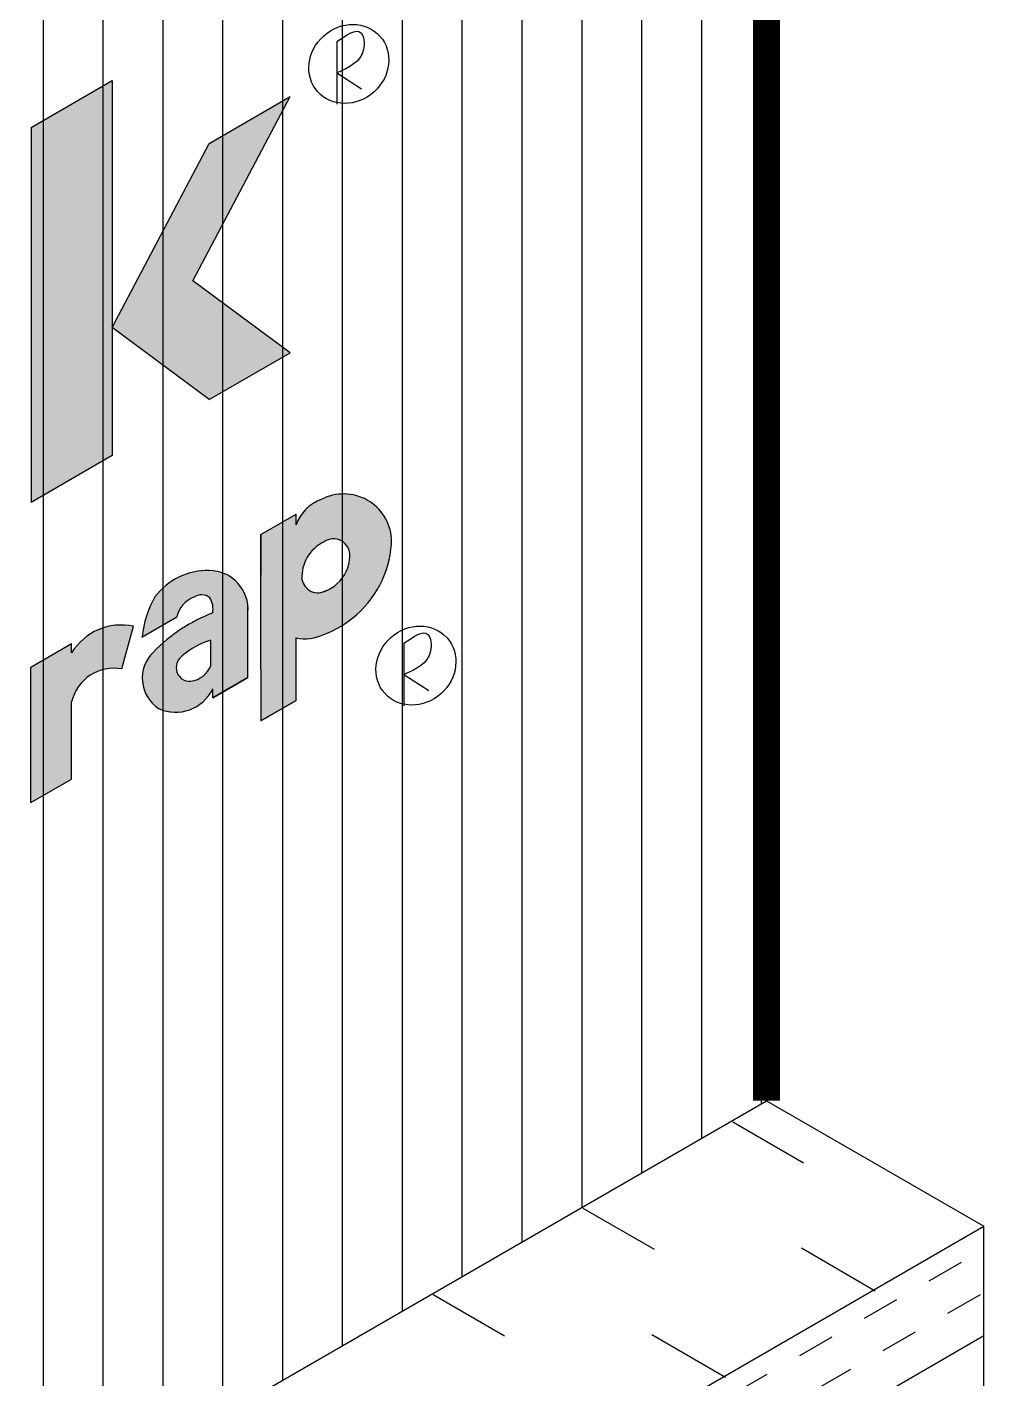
# Model space of a CAD drawing. Extents: x 0 to 51, y -0.2 to 65.8.
# Drawn here: x 23.745 to 26.943, y 52.468 to 56.985 of the extents above; entities that cross this region are included whole.
import ezdxf

# ---------------------------------------------------------------- set-up
doc = ezdxf.new("R2010")
doc.units = 0
doc.header["$LTSCALE"] = 1.5
doc.header["$MEASUREMENT"] = 0
doc.linetypes.add('DASHED', pattern=[0.75, 0.5, -0.25])
for name, color, linetype in [('DUPONTLOGO', 242, 'CONTINUOUS'), ('RIGID_INSULATION', 191, 'CONTINUOUS'), ('STRUCTURE', 252, 'CONTINUOUS'), ('TYVEK', 160, 'DASHED')]:
    doc.layers.add(name, color=color, linetype=linetype)

msp = doc.modelspace()

# ---------------------------------------------------------------- hatches: boundary and pattern name
at = {"layer": 'DUPONTLOGO'}
h = msp.add_hatch(color=182, dxfattribs=at)
h.paths.add_polyline_path([(24.62481903998253, 56.7530397664731), (24.35418610130012, 56.59678976647314), (24.02942657488087, 55.9814585501225), (24.35418610130012, 55.74112733377154), (24.6248190399827, 55.89737733377152), (24.30005951356365, 56.13770855012245)])
h.paths.add_polyline_path([(24.02942657488095, 56.40928976647348), (24.02942657488112, 56.80660459196545), (23.75879363619826, 56.65035459196543), (23.75879363619809, 55.39737733377144), (24.02942657488078, 55.55362733377158)])
h = msp.add_hatch(color=182, dxfattribs=at)
h.paths.add_polyline_path([(24.52661517684647, 54.83735224008662), (24.52661517684647, 54.66746824008667), (24.64431426460369, 54.73542184008668), (24.64431426460369, 54.94409925475468, 0.1510529132693857), (24.73735608672664, 54.9557152966971, 0.08923826883145888), (24.84624020474434, 55.0218878359832, 0.2127480191166086), (24.96393929250153, 55.27637648908294, 0.5384264693989396), (24.72892350642892, 55.40717900863013, 0.2200211352466317), (24.64431426460369, 55.32248780958262), (24.64431426460369, 55.35832984008656), (24.52661517684647, 55.29037624008655), (24.52661517684647, 55.15446904008656)])
h.paths.add_polyline_path([(24.6642958168844, 55.13996741968086, -0.3108884899091896), (24.73809789551611, 55.26524523826203, -0.6341536017397044), (24.82383165427536, 55.21752847913145, -0.2127480191125775), (24.7808950270632, 55.12469101848185, -0.1005835782634751), (24.73562041856344, 55.09855171107643, -0.466116901835484)], flags=16)
h = msp.add_hatch(color=182, dxfattribs=at)
h.paths.add_polyline_path([(24.17290552557416, 55.08173885997945, 0.1102468081658543), (24.13007709867171, 54.94780415746087), (24.24641054729404, 55.01496930533873, -0.269000115708438), (24.30327584196957, 55.0799777088641, -0.35318688436833), (24.35603946468982, 55.07826359030819, -0.1905419740582252), (24.36597739062254, 55.02774797096814, 0.1143185812800171), (24.15999713783993, 54.88884482813055, 0.4546119229539555), (24.18530981730408, 54.7081556085168, 0.4058134010112067), (24.36597739062254, 54.77426193898945), (24.36597739062254, 54.74460797096805), (24.48367647837976, 54.81256157096806), (24.48367647837976, 55.04877176064114, 0.379186610570399), (24.3590307421512, 55.16964469230842, 0.2442004430970248)])
h.paths.add_polyline_path([(24.3596844368548, 54.93724811481865, -0.0009435784860128665), (24.3596844368548, 54.85197384660598, -0.2711281288692511), (24.29328232307197, 54.79991511135912, -0.4382804466287078), (24.24510570902226, 54.83911298485355, -0.3038765555789979), (24.26429225202404, 54.88427815106756, -0.1081086455131748)], flags=16)
msp.add_hatch(color=182, dxfattribs=at).paths.add_polyline_path([(23.75864605202774, 54.39396505914313), (23.89455325202776, 54.47243111764795), (23.89455325202776, 54.73047774535556, -0.4035437564934867), (24.06274389166527, 54.84071413862207), (24.10091734379672, 54.9831959543044, 0.3188248953897637), (23.89455325202776, 54.89463820770411), (23.89455325202776, 54.92545511764803), (23.75864605202774, 54.84698905914318)])
at = {"layer": 'RIGID_INSULATION', "linetype": 'CONTINUOUS'}
h = msp.add_hatch(dxfattribs=at)
h.set_pattern_fill('INSUL', color=256, angle=30, style=0)
h.set_pattern_definition([(30, (45.18267020675378, 3.387939527918896), (-0.1875, 0.3247595264191645), []), (30, (45.12017020675378, 3.496192703391955), (-0.1875, 0.3247595264191645), [0.125, -0.125]), (30, (45.05767020675378, 3.604445878865008), (-0.1875, 0.3247595264191645), [0.125, -0.125])])
edge = h.paths.add_edge_path(flags=16)
edge.add_arc((22.28540582456773, 49.13390227808714), 0.1236384612046998, 182.9658649191756, 299.2642124522656)
edge.add_arc((22.24694170025646, 49.28314502669749), 0.275469058820764, 291.0409942473904, 368.959005752607)
edge.add_arc((22.40033739915251, 49.32042687694372), 0.1188454220048295, 2.708658704974297, 117.2913412950256)
edge.add_arc((22.44389446587241, 49.15972279819857), 0.2837961659147603, 110.2118754469862, 186.518503225284)
h.paths.add_polyline_path([(19.65495821587745, 47.70957636175785), (19.65495821587742, 39.57898693402932), (22.88549283388933, 41.44413696536494), (22.94599859642155, 41.66994754528588), (21.50064498699111, 40.83547224980702), (23.90796184717841, 49.81970108194317), (26.94346348270828, 51.5722487683419), (26.94346348270828, 52.97856105698155), (20.57543217895548, 49.30197646955191)])
at = {"layer": 'STRUCTURE', "linetype": 'CONTINUOUS'}
h = msp.add_hatch(dxfattribs=at)
h.set_pattern_fill('AR-SAND', color=256, scale=0.25, style=0)
h.set_pattern_definition([(37.50000000000001, (106.1620206132676, 3.387939527918896), (-0.01574833952740204, 0.4817059422532897), [0, -0.38, 0, -0.425, 0, -0.40625]), (7.499999999999999, (106.1620206132676, 3.387939527918896), (0.4424441763169318, 0.7055365163074351), [0, -0.205, 0, -0.3425, 0, -0.13125]), (327.5, (105.8545206132676, 3.387939527918896), (0.7785354654378738, 0.001414763384241124), [0, -0.125, 0, -0.45, 0, -0.5875]), (317.5, (105.8545206132676, 3.387939527918896), (0.7515316511430733, 0.2194188912335623), [0, -0.0625, 0, -0.295, 0, -0.3375])])
h.paths.add_polyline_path([(16.86024631034302, 51.43698379917341, -0.02073115222964427), (17.10615309288333, 52.90383281279224, -0.04506024657635373), (17.43598910161178, 53.97918336054689, -0.06032015627787331), (17.90534220913217, 54.8218943387817, -0.02256722528568555), (19.1092249378343, 56.3385624075384), (18.83859199915169, 56.4948124075384, 0.02256722528565227), (17.63470927045122, 54.97814433878403, 0.06032015627807897), (17.16535616292897, 54.13543336054652, 0.04506024657631969), (16.83552015420079, 53.06008281279268, 0.02073115222964958), (16.58961337166038, 51.59323379917347, -0.04479910819462923), (16.39206275847854, 50.68502447485177, -0.0209138494887252), (16.19564605519265, 50.13939632931937, -0.05565526587534104), (15.86672125420159, 49.53523405468896, -0.01612494577826756), (15.25296494511403, 48.71432901744614, -0.03370422444087456), (14.74549472599325, 48.16037313321444), (13.72044409277537, 47.18262817420068), (13.22949007315731, 46.91473419470866), (13.50012301183996, 46.75848419470866), (13.99107703145789, 47.02637817420068), (15.01612766467589, 48.00412313321444, 0.03370422444086479), (15.52359788379654, 48.55807901744597, 0.01612494577826873), (16.13735419288416, 49.37898405468882, 0.05565526587535749), (16.46627899387529, 49.98314632931945, 0.02091384948871565), (16.66269569716111, 50.52877447485158, 0.04479910819463601)])
h.paths.add_polyline_path([(26.22177564621803, 60.4449954736486), (25.93657418452433, 60.6009839408835), (18.83859199915169, 56.4948124075384), (19.10922493783428, 56.3385624075384)])
at = {"layer": 'TYVEK', "linetype": 'CONTINUOUS'}
h = msp.add_hatch(dxfattribs=at)
h.set_pattern_fill('_USER', color=23, scale=0.2, angle=90, style=0, pattern_type=0)
h.set_pattern_definition([(90, (0, 0), (-0.2, 1.224646799147353e-17), [])])
edge = h.paths.add_edge_path(flags=16)
edge.add_arc((15.20486344787173, 45.99845781676903), 0.1236384612046913, 182.965864919179, 299.2642124522732)
edge.add_arc((15.16639932356046, 46.14770056537937), 0.2754690588207467, 291.0409942473933, 368.9590057526102)
edge.add_arc((15.3197950224565, 46.1849824156256), 0.118845422004821, 2.708658704977921, 117.2913412950248)
edge.add_arc((15.36335208917642, 46.02427833688044), 0.2837961659147675, 110.211875446986, 186.5185032252826)
edge = h.paths.add_edge_path(flags=16)
edge.add_arc((22.28540582456775, 57.11341758412424), 0.1236384612046967, 182.9658649191789, 299.2642124522687)
edge.add_arc((22.24694170025647, 57.26266033273456), 0.27546905882074, 291.0409942473938, 368.9590057526106)
edge.add_arc((22.40033739915251, 57.29994218298081), 0.118845422004815, 2.708658704971199, 117.2913412950211)
edge.add_arc((22.44389446587243, 57.13923810423565), 0.2837961659147603, 110.2118754469862, 186.518503225284)
edge = h.paths.add_edge_path(flags=16)
edge.add_arc((15.2048634478717, 38.95992321705247), 0.1236384612046981, 182.9658649191756, 299.264212452268)
edge.add_arc((15.16639932356043, 39.10916596566282), 0.2754690588207567, 291.0409942473905, 368.9590057526073)
edge.add_arc((15.31979502245646, 39.14644781590905), 0.1188454220048295, 2.708658704974297, 117.2913412950256)
edge.add_arc((15.36335208917638, 38.98574373716389), 0.2837961659147609, 110.2118754469865, 186.5185032252841)
h.paths.add_polyline_path([(17.66061326135264, 42.93840782372975), (17.66061326135264, 43.00447967887354)], flags=16)
edge = h.paths.add_edge_path()
edge.add_line((26.21665180010597, 53.39818597758214), (26.21665180010597, 60.08429479132846))
edge.add_line((26.21665180010597, 60.08429479132846), (22.07138703004189, 57.69102506046965))
edge.add_arc((28.87200258773617, 45.08379244747263), 14.3244785636954, 118.3433890192903, 121.8367116896234)
edge.add_arc((25.7318330690601, 50.42975646516901), 8.127774684851246, 122.9100498476105, 172.9724392873511)
edge.add_arc((10.99931707202128, 52.32110366562576), 6.725876666030017, 292.5529671337997, 352.3363976587753, ccw=False)
edge.add_line((13.57894198472202, 46.10958595765609), (13.57894198472202, 36.80865921515232))
edge.add_line((13.57894198472202, 36.80865921515232), (19.01612428165539, 39.94781787791987))
edge.add_line((18.92834780964634, 39.99849564766281), (19.0161242816554, 39.94781787791986))
edge.add_line((18.92834780964634, 43.73637687062661), (18.92834780964633, 39.99849564766281))
edge.add_line((18.92834780964633, 43.73637687062661), (18.7555968455213, 43.63662779814316))
edge.add_line((18.7555968455213, 43.63662779814316), (18.7555968455213, 43.57057338833534))
edge.add_line((18.7555968455213, 43.57057338833534), (17.66061545453286, 42.93840901556327))
edge.add_line((17.66061545453286, 42.93840901556327), (17.66058396341251, 43.0044489780574))
edge.add_line((17.66058396341251, 43.0044489780574), (16.36039045814371, 42.2536971842457))
edge.add_line((16.36039045814371, 42.2536971842457), (16.36033367087751, 42.18767051606432))
edge.add_line((16.36029085221745, 42.25373818592598), (16.36029085221745, 42.18766633078224))
edge.add_line((16.36033367087751, 42.18767051606432), (15.26530258302583, 41.55547745185817))
edge.add_line((15.26530258302583, 41.62137654636013), (15.26530258302583, 41.55547745185817))
edge.add_line((15.26530258302583, 41.62137654636013), (14.91348186696234, 41.41822983580171))
edge.add_line((14.91348186696234, 41.41822983580171), (14.9132438977248, 42.68266878117416))
edge.add_line((14.9132438977248, 42.68266878117416), (15.26530258302583, 42.88592995790327))
edge.add_line((15.26530223391847, 42.88592975634604), (15.26512512300199, 44.38346309853792))
edge.add_line((15.26512512300199, 44.38346309853792), (14.91324416479578, 44.18030453259486))
edge.add_line((14.91331823735826, 44.17997106957223), (14.91323460520246, 45.44486124164099))
edge.add_line((14.91324416479578, 45.44468807654939), (15.26497557665901, 45.64792854921239))
edge.add_line((15.26497557665901, 45.64792854921239), (15.2649677907699, 45.71376090321577))
edge.add_line((16.36391209232431, 46.34830830123604), (15.2649677907699, 45.71376090321577))
edge.add_line((16.36391209232431, 46.34830830123604), (16.3638553505066, 46.28233447609615))
edge.add_line((16.3638553505066, 46.28233447609615), (17.6586644509984, 47.029854438775))
edge.add_line((17.6586644509984, 47.029854438775), (17.65863304791721, 47.09570977455345))
edge.add_line((18.7555968455213, 47.72911359903075), (17.65863304791721, 47.09570977455345))
edge.add_line((18.7555968455213, 47.72911359903075), (18.7555968455213, 47.66313610346476))
edge.add_line((18.92834780964635, 47.76286879317668), (18.7555968455213, 47.66313610346476))
edge.add_line((18.92834780964635, 47.76286879317668), (18.92834780964635, 48.12940842713031))
edge.add_line((19.84862049635315, 49.72160139015252), (18.92834780964635, 48.12940842713032))
edge.add_line((19.84862049635316, 49.72160139015252), (26.21665180010597, 53.39818597758214))

# ---------------------------------------------------------------- linework, layer by layer
at = {"layer": 'DUPONTLOGO', "color": 182}
for p, q in [((24.78093450030281, 56.93735706658357), (24.78093450030281, 56.7278261875905)), ((24.78093450030281, 56.83259162708703), (24.8635375767575, 56.77935287693402)), ((23.75879363619843, 56.6503545919654), (24.02942657488106, 56.8066045919654)), ((24.02942657488106, 56.8066045919654), (24.02942657488072, 55.55362733377155)), ((24.30005951356348, 56.13770855012245), (24.62481903998262, 56.75303976647292)), ((24.35418610130009, 56.59678976647314), (24.62481903998273, 56.75303976647314)), ((23.75879363619843, 56.6503545919654), (23.75879363619809, 55.39737733377155)), ((24.02942657488084, 55.9814585501225), (24.35418610130009, 56.59678976647314)), ((24.02942657488095, 56.40928976647347), (24.02942657488072, 55.55362733377155)), ((24.62481903998273, 55.89737733377155), (24.30005951356348, 56.13770855012245)), ((24.35418610130009, 55.74112733377155), (24.02942657488084, 55.9814585501225)), ((24.35418610130009, 55.74112733377155), (24.62481903998273, 55.89737733377155)), ((24.02942657488072, 55.55362733377155), (23.75879363619809, 55.39737733377155)), ((24.52661517684647, 55.29037624008657), (24.64431426460369, 55.35832984008656)), ((24.64431426460369, 55.3224878095826), (24.64431426460369, 55.35832984008656)), ((24.52661517684647, 54.83735224008662), (24.52661517684647, 55.29037624008652)), ((24.52661517684647, 55.29037624008657), (24.52661517684647, 55.15446904008656)), ((24.48367647837976, 54.81256157096805), (24.48367647837976, 55.04877176064137)), ((24.06274389166791, 54.84071413863193), (24.10091734379672, 54.9831959543044)), ((24.12871145953682, 54.94701570533872), (24.24641054729404, 55.01496930533873)), ((24.12871145953682, 54.94701570533872), (24.24641054729404, 55.01496930533873)), ((24.52661517684647, 54.83735224008658), (24.52661517684647, 54.97325944008659)), ((24.64431426460369, 54.73542184008658), (24.64431426460369, 54.94409925475468)), ((23.75864605202774, 54.84698905914318), (23.89455325202776, 54.92545511764802)), ((23.89455325202776, 54.89463820770411), (23.89455325202776, 54.92545511764799)), ((25.00507290548882, 54.92697610795823), (25.00507290548882, 54.71744522896517)), ((23.75864605202774, 54.39396505914323), (23.75864605202774, 54.84698905914313)), ((23.75864605202774, 54.39396505914319), (23.75864605202774, 54.84698905914313)), ((24.48367647837976, 54.81256157096815), (24.36597739062254, 54.74460797096814)), ((24.36597739062254, 54.74460797096814), (24.48367647837976, 54.81256157096815)), ((24.48367647837976, 54.81256157096805), (24.36597739062254, 54.74460797096805)), ((24.52661517684647, 54.83735224008658), (24.52661517684647, 54.66746824008658)), ((25.00507290548882, 54.8222106684617), (25.08767598194351, 54.76897191830869)), ((24.36597739062254, 54.74460797096814), (24.36597739062254, 54.77426193898945)), ((23.89455325202776, 54.47243111764805), (23.89455325202776, 54.73047774535556)), ((24.52661517684647, 54.66746824008658), (24.64431426460369, 54.73542184008658)), ((24.52661517684647, 54.66746824008658), (24.64431426460369, 54.73542184008658)), ((24.64431426460369, 54.73542184008668), (24.52661517684647, 54.66746824008667)), ((23.75864605202774, 54.39396505914313), (23.89455325202776, 54.47243111764795))]:
    msp.add_line(p, q, dxfattribs=at)
for centre, radius, start, end in [((24.77819117617256, 55.27334973463078), 0.1426098799564579, 110.2105893492982, 159.844883661319), ((24.80330458746401, 55.26429084983994), 0.16108870580646, 4.302644154221156, 117.4994364248619), ((24.79220176148343, 55.14899467407796), 0.1282241084419046, 114.9576143071205, 184.0370863664984), ((24.76971851427246, 55.22118045296455), 0.05423623174455069, 356.1390915240989, 125.6629890549765), ((24.6195758575407, 55.28118018948076), 0.3443969379589824, 311.1588234981751, 359.2008039163069), ((24.69820787320163, 55.21928086903628), 0.1256360029674368, 311.1588234981751, 359.2008039163069), ((24.35059499560996, 54.94650920595907), 0.2232948881816793, 89.03257730858849, 142.7272383383499), ((24.35311971287761, 55.03884454572063), 0.1309336420270183, 355.6517372763954, 89.45502386983706), ((24.71734513262707, 55.14920283941991), 0.05384721792741849, 189.8757153247521, 302.2048918752513), ((24.69394589624665, 55.2230127159175), 0.1312528382031388, 288.512606525581, 311.4873934744793), ((24.45151544502415, 54.91883250707753), 0.3227413314586834, 149.6846935596066, 174.8497740377496), ((24.33088808352739, 54.99844893567268), 0.08607773662187951, 108.7102607961479, 168.9349214221527), ((24.328595681749, 55.04643127251251), 0.04202924789176032, 49.23419585552133, 127.0444057602404), ((24.29713590404919, 55.04044015406495), 0.07000172701720124, 349.5537856372036, 32.70552557598405), ((24.56278072850859, 54.51373098300829), 0.550404412876884, 110.950504718799, 135.8852361100954), ((24.60789280667709, 55.29141003290571), 0.3597939643731721, 291.0895202086272, 311.4873934744558), ((24.06011743428744, 54.79354941516041), 0.1939856758249363, 77.85863984934693, 148.5929450614015), ((24.43304914894581, 54.69274798206437), 0.2552698491734899, 106.7023985631963, 131.3832206846838), ((1.766388395878302, 54.89461098070658), 22.59333627245894, 359.891873902328, 0.1081260977005304), ((24.67204871423619, 55.10038250741453), 0.1587250917730715, 259.9369019300025, 294.2959277864194), ((24.25148214983682, 54.80954329503788), 0.12107122106811, 133.8419601151373, 236.8688669144573), ((24.28842531660275, 54.84736833634098), 0.04409919760165715, 123.1782117250906, 190.7894000886543), ((24.03581998370675, 54.69836797629775), 0.144870033989846, 79.28938233873885, 167.1943094208357), ((24.2872579999768, 54.8417158030588), 0.04223257386575714, 183.5334116264873, 278.2010089848225), ((24.28201005866402, 54.8826712228655), 0.0835202845813053, 277.7565608412225, 338.4357734539286), ((24.24162572698618, 54.83417910260011), 0.1380340637099442, 245.9216442742801, 334.2735380842104)]:
    msp.add_arc(centre, radius, start, end, dxfattribs=at)
for centre in [(24.82079467324127, 56.86225513728267), (25.04493307842728, 54.85187417865735)]:
    msp.add_ellipse(centre, major_axis=(0.1041545791609349, 0.09263469999518924), ratio=0.9031737347499493, dxfattribs=at)
for points in [[(24.78093450030281, 56.93735706658357), (24.86102556311324, 56.96653819190727), (24.86977177120696, 56.91038259741584), (24.78093450030281, 56.83259162708703)], [(25.00507290548882, 54.92697610795825), (25.08516396829925, 54.95615723328195), (25.09391017639297, 54.90000163879052), (25.00507290548882, 54.82221066846171)]]:
    msp.add_spline(points, degree=3, dxfattribs=at)
at = {"layer": 'RIGID_INSULATION', "linetype": 'CONTINUOUS'}
for p, q in [((19.84862049635316, 49.72160139015252), (26.21665180010597, 53.39818597758214)), ((26.21665180010597, 53.39818597758214), (26.94346348270828, 52.97856105698155)), ((26.10364937210348, 53.32713714981966), (26.34089105722073, 53.1901655990542)), ((25.60324706204345, 53.03869428904628), (25.84089105722072, 52.90149046445938)), ((20.57543217895548, 49.30197646955191), (26.94346348270828, 52.97856105698155)), ((26.94346348270828, 51.5722487683419), (26.94346348270828, 52.97856105698155)), ((26.33316161808817, 52.90595305822325), (26.58025989967578, 52.76329079883237)), ((25.10284475198343, 52.75025142827291), (25.34089105722072, 52.61281532986457)), ((25.83316161808816, 52.61727792362843), (26.07985758961576, 52.47484793805898))]:
    msp.add_line(p, q, dxfattribs=at)
at = {"layer": 'STRUCTURE', "linetype": 'CONTINUOUS'}
msp.add_line((26.21665180010597, 60.44203721971651), (26.21665180010597, 53.39818597758214), dxfattribs=at)
at = {"layer": 'TYVEK', "color": 23, "const_width": 0.09}
msp.add_lwpolyline([(26.21665180010597, 53.39818597758214), (26.21665180010597, 60.08429479132846), (22.07138703004189, 57.69102506046965, 0.01524367616600851), (21.31583660133116, 57.25322307128018, 0.2219802846438513), (17.66511898571805, 51.42416343684601, -0.2669366406480506), (13.57894198472202, 46.10958595765609), (13.57894198472202, 36.80865921515232), (19.01612428165539, 39.94781787791987)], format="xyb", dxfattribs=at)

doc.saveas('drawing.dxf')
